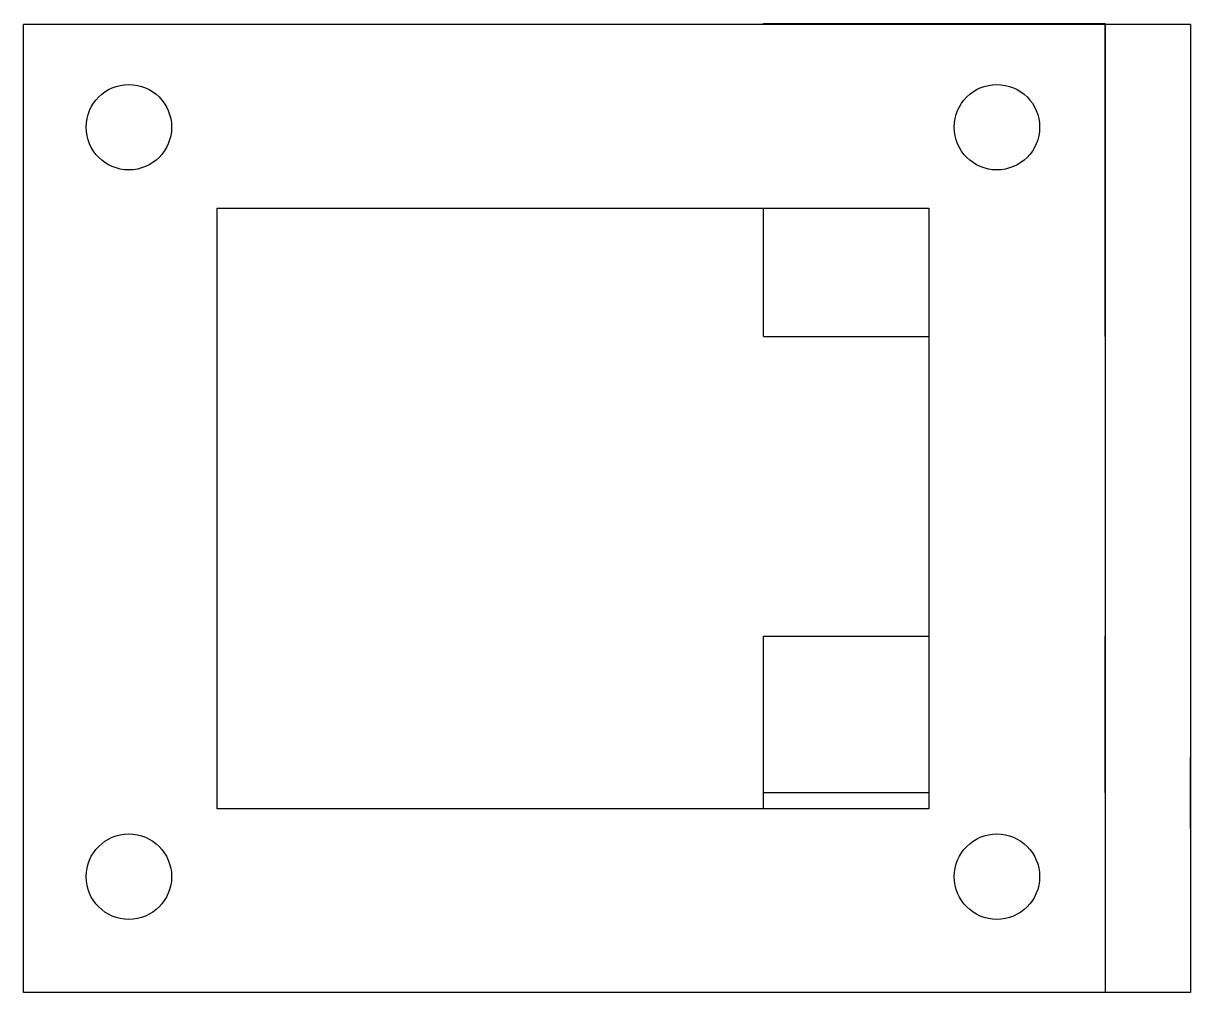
# Model space of a CAD drawing. Extents: x 233.3 to 274.3, y 390.8 to 424.8.
import ezdxf

# ---------------------------------------------------------------- set-up
doc = ezdxf.new("R2010")
doc.units = 0
doc.layers.get('0').update_dxf_attribs({"linetype": 'continuous'})

# ---------------------------------------------------------------- blocks, each defined once
blk = doc.blocks.new('SHAPE2DVIEW004')
at = {"color": 0}
for p, q in [((271.301, 424.81), (233.301, 424.81)), ((233.301, 390.81), (233.301, 424.81)), ((259.301, 424.85), (271.301, 424.85)), ((274.301, 424.81), (271.301, 424.81)), ((274.301, 424.81), (271.301, 424.81)), ((271.301, 424.81), (271.301, 390.81)), ((274.301, 424.81), (274.301, 390.81)), ((240.107, 418.355), (265.107, 418.355)), ((240.107, 397.265), (240.107, 418.355)), ((265.107, 418.355), (265.107, 397.265)), ((259.301, 413.85), (265.107, 413.85)), ((259.301, 403.33), (265.107, 403.33)), ((265.107, 397.83), (259.301, 397.83)), ((265.107, 397.265), (240.107, 397.265)), ((271.301, 390.81), (233.301, 390.81)), ((274.301, 390.81), (271.301, 390.81)), ((274.301, 390.81), (271.301, 390.81))]:
    blk.add_line(p, q, dxfattribs=at)
for points in [[(259.301, 424.81), (259.301, 424.85)], [(271.301, 424.81), (271.301, 424.85)], [(271.301, 419.35), (271.301, 422.997), (271.301, 424.81)], [(271.301, 413.85), (271.301, 415.461), (271.301, 419.35)], [(259.301, 413.85), (259.301, 418.355)], [(259.301, 397.83), (259.301, 401.719), (259.301, 403.33)], [(271.301, 397.83), (271.301, 401.719), (271.301, 403.33)], [(274.301, 397.83), (274.301, 399.08)], [(259.301, 397.265), (259.301, 397.83)], [(274.301, 396.58), (274.301, 397.83)], [(274.301, 396.41), (274.301, 392.45), (274.301, 390.81)]]:
    blk.add_lwpolyline(points, dxfattribs=at)
for centre in [(237.007, 421.203), (267.497, 421.203), (237.007, 394.883), (267.497, 394.883)]:
    blk.add_circle(centre, 1.5, dxfattribs=at)

msp = doc.modelspace()

# ---------------------------------------------------------------- block references
at = {"color": 0}
msp.add_blockref('SHAPE2DVIEW004', (0, 0), dxfattribs=at)

doc.saveas('drawing.dxf')
